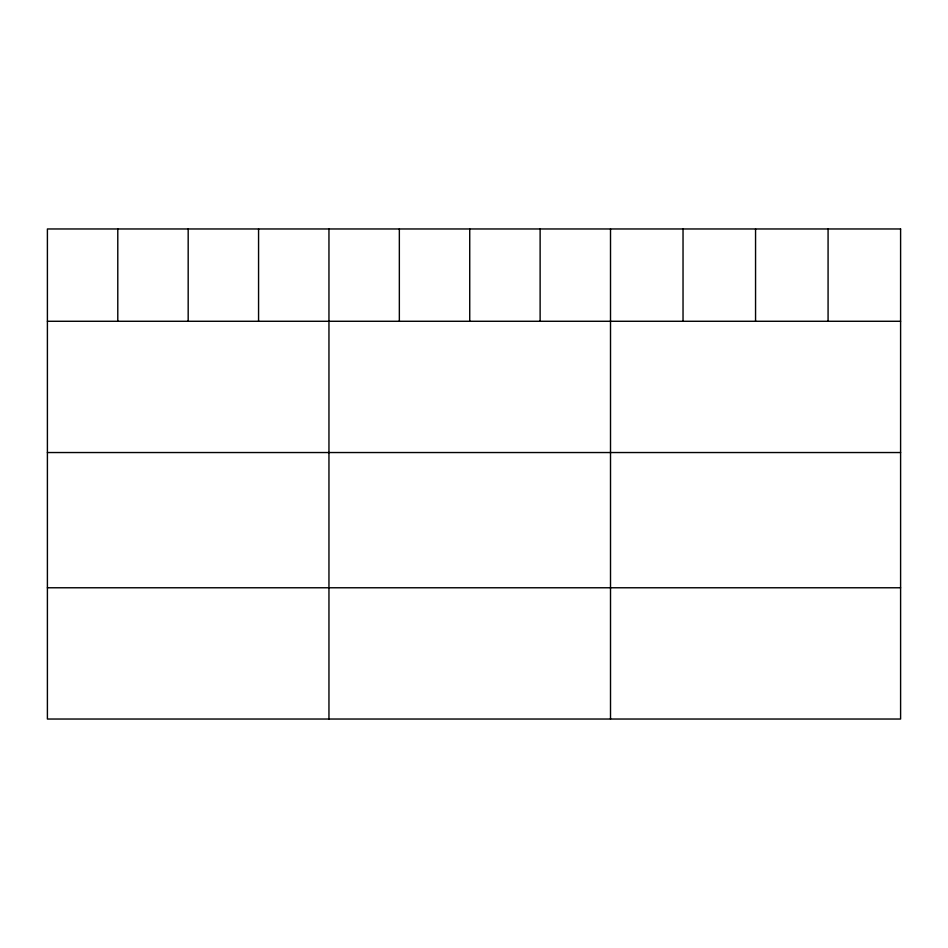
<?xml version="1.0" encoding="UTF-8"?>
<svg xmlns="http://www.w3.org/2000/svg" width="948" height="948" viewBox="0 0 948 948"><rect width="100%" height="100%" fill="white"/><g stroke="black" fill="none" stroke-linecap="round" stroke-linejoin="round"><path stroke-width="1.42" d="M47.4 321.277L900.6 321.277M47.4 452.54L900.6 452.54M47.4 587.772L900.6 587.772M828.078 228.966L828.078 321.277M755.556 228.966L755.556 321.277M683.034 228.966L683.034 321.277M610.512 228.966L610.512 719.034M540.123 228.966L540.123 321.277M469.734 228.966L469.734 321.277M399.345 228.966L399.345 321.277M328.956 228.966L328.956 719.034M258.567 228.966L258.567 321.277M188.178 228.966L188.178 321.277M117.789 228.966L117.789 321.277M900.6 228.966L47.4 228.966L47.4 719.034L900.6 719.034L900.6 228.966"/></g></svg>
